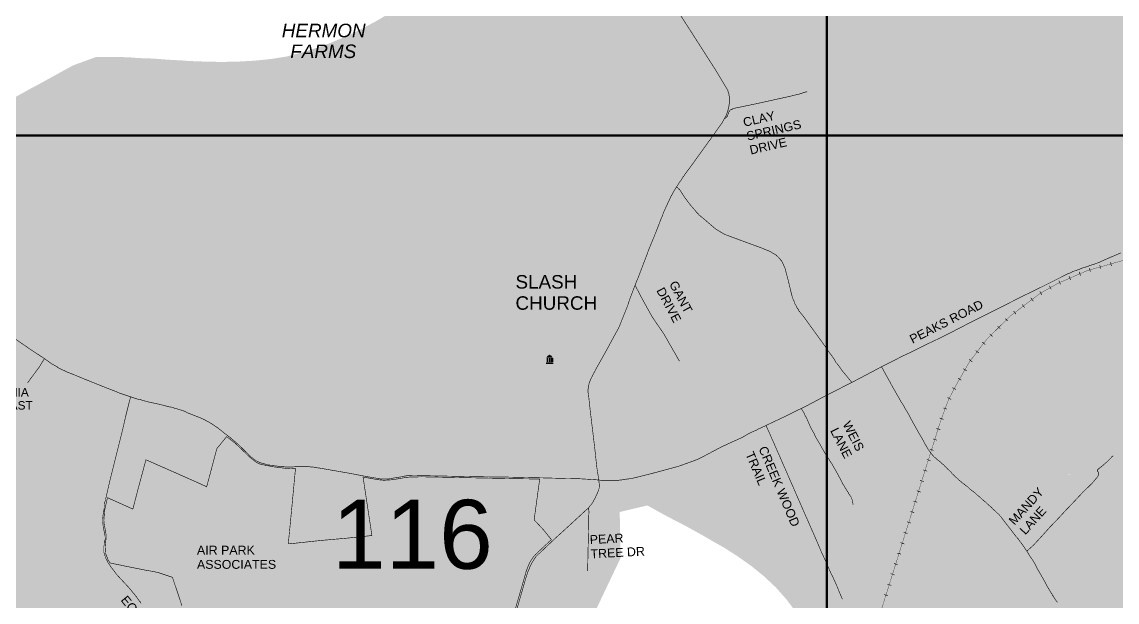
# Model space of a CAD drawing. Header units: millimetres. Extents: x 10 to 1080, y 12 to 847.
# Drawn here: x 577.5 to 861.5, y 533.1 to 683.6 of the extents above; entities that cross this region are included whole.
import ezdxf

# ---------------------------------------------------------------- set-up
doc = ezdxf.new("R2010")
doc.units = ezdxf.units.MM

msp = doc.modelspace()

# ---------------------------------------------------------------- hatches: boundary and pattern name
at = {"layer": 'H', "linetype": 'CONTINUOUS'}
for points in [[(944.704, 570.742), (940.47, 570.9), (936.149, 570.742), (931.827, 570.477), (929.64, 570.318), (927.523, 570.142), (925.318, 570.054), (923.202, 569.895), (920.997, 569.718), (918.88, 569.63), (916.675, 569.63), (912.354, 569.718), (909.814, 569.807), (907.627, 569.895), (905.422, 569.895), (903.129, 569.895), (900.853, 569.895), (898.472, 569.807), (896.108, 569.718), (893.815, 569.56), (891.364, 569.472), (889, 569.295), (886.619, 569.136), (884.167, 568.96), (881.803, 568.713), (879.334, 568.537), (876.882, 568.36), (874.518, 568.113), (872.067, 567.937), (869.597, 567.69), (867.234, 567.514), (864.87, 567.267), (862.401, 567.09), (860.037, 566.932), (857.673, 566.755), (855.292, 566.596), (853.017, 566.42), (850.724, 566.332), (848.607, 566.244), (852.17, 570.142), (834.037, 605.614), (843.703, 613.075), (870.797, 623.394), (903.041, 631.79), (912.777, 635.6), (906.939, 654.985), (902.458, 678.268), (899.231, 711.2), (894.662, 722.806), (891.452, 733.125), (876.635, 727.287), (871.467, 723.388), (859.861, 713.74), (846.243, 705.362), (834.637, 704.674), (819.82, 705.362), (804.333, 708.572), (802.375, 724.076), (797.207, 740.234), (785.618, 751.84), (767.503, 733.725), (751.999, 718.908), (742.35, 719.578), (729.403, 707.302), (723.988, 701.798), (721.448, 703.333), (717.638, 705.362), (713.74, 707.214), (709.842, 708.995), (705.785, 710.53), (701.71, 711.958), (701.622, 712.717), (696.807, 711.958), (694.355, 714.163), (691.974, 716.368), (690.88, 718.485), (686.47, 719.067), (681.567, 721.783), (676.998, 725.082), (672.835, 727.198), (667.932, 730.762), (664.122, 731.344), (664.722, 745.737), (679.962, 741.927), (687.828, 758.525), (694.937, 752.51), (696.207, 754.292), (696.119, 754.803), (696.383, 759.037), (696.965, 763.605), (697.9, 767.68), (699.258, 771.49), (700.952, 775.123), (701.71, 776.482), (701.463, 791.457), (726.528, 815.763), (736.6, 830.157), (738.681, 835.66), (948.849, 835.66), (948.849, 570.318), (944.704, 570.742)], [(802.375, 724.076), (804.333, 708.572), (819.82, 705.362), (834.637, 704.674), (846.243, 705.362), (859.861, 713.74), (871.467, 723.388), (876.635, 727.287), (891.452, 733.125), (894.662, 722.806), (899.231, 711.2), (902.458, 678.268), (906.939, 654.985), (912.777, 635.6), (903.041, 631.79), (870.797, 623.394), (843.703, 613.075), (834.037, 605.614), (852.17, 570.142), (848.607, 566.244), (849.207, 566.244), (834.637, 551.692), (840.475, 538.815), (802.711, 488.438), (802.217, 489.126), (800.435, 493.007), (798.83, 497.082), (795.355, 502.25), (792.215, 505.213), (789.005, 508.088), (786.289, 511.722), (784.437, 515.532), (783.078, 519.677), (782.391, 521.723), (780.874, 525.78), (778.334, 530.348), (775.794, 533.735), (773.007, 536.875), (769.955, 539.75), (766.727, 542.378), (763.27, 544.83), (759.707, 547.123), (755.985, 549.24), (754.115, 550.333), (752.263, 551.356), (750.305, 552.45), (748.365, 553.473), (746.407, 554.478), (744.467, 555.502), (742.615, 556.507), (740.657, 557.618), (739.652, 558.13), (732.525, 556.436), (732.79, 544.583), (726.264, 530.86), (723.142, 524.334), (722.207, 519.765), (722.877, 514.015), (725.593, 511.052), (734.219, 509.182), (736.177, 508.935), (733.302, 494.965), (732.278, 489.126), (728.98, 480.236), (737.605, 465.243), (747.518, 446.193), (733.548, 450.338), (730.409, 438.062), (720.76, 407.158), (717.885, 398.268), (714.745, 388.108), (713.475, 387.174), (712.047, 376.096), (715.945, 344.77), (716.615, 324.026), (716.439, 318.682), (723.388, 318.435), (731.608, 319.705), (737.358, 321.557), (743.373, 323.25), (749.635, 324.273), (754.962, 326.39), (761.488, 331.47), (750.641, 308.786), (742.95, 291.677), (741.257, 289.313), (754.715, 277.195), (760.801, 272.292), (760.73, 272.115), (769.444, 264.583), (777.487, 249.678), (794.597, 237.155), (804.333, 230.293), (811.777, 224.032), (798.054, 219.957), (781.473, 215.988), (770.043, 212.602), (757.502, 208.033), (746.072, 201.172), (734.06, 195.404), (725.082, 194.91), (725.258, 194.134), (725.593, 192.105), (725.752, 188.048), (725.17, 184.062), (724.905, 183.392), (714.587, 181.698), (699.17, 173.743), (696.295, 178.312), (682.078, 173.143), (680.879, 176.53), (652.868, 161.713), (660.647, 138.007), (660.4, 137.83), (656.749, 135.467), (653.203, 133.103), (649.552, 130.722), (645.918, 128.358), (642.285, 125.977), (638.634, 123.702), (635, 121.32), (631.349, 118.957), (627.803, 116.664), (624.152, 114.3), (620.942, 115.394), (619.584, 117.51), (618.402, 119.556), (617.22, 121.744), (616.038, 123.702), (614.68, 125.977), (613.569, 128.27), (612.299, 130.475), (610.958, 132.415), (609.424, 134.197), (608.154, 136.066), (606.795, 138.254), (605.367, 140.035), (603.673, 143.087), (601.892, 144.445), (599.863, 145.715), (598.17, 147.496), (596.724, 149.26), (595.118, 151.042), (593.513, 152.647), (591.22, 153.846), (589.439, 155.187), (587.675, 156.545), (586.052, 158.415), (585.717, 160.778), (585.047, 162.895), (584.112, 165.1), (582.172, 166.194), (580.549, 167.887), (579.543, 169.845), (578.785, 171.962), (577.762, 173.902), (576.668, 175.772), (575.398, 177.553), (573.775, 178.982), (571.659, 182.457), (568.784, 186.778), (566.932, 189.988), (565.82, 194.486), (564.462, 203.87), (563.704, 208.527), (563.88, 211.332), (563.704, 215.477), (563.457, 217.77), (563.28, 220.133), (563.368, 222.426), (563.28, 224.614), (562.857, 227.418), (561.675, 229.694), (560.828, 232.586), (561.428, 234.774), (561.852, 237.825), (561.922, 240.206), (561.587, 242.658), (561.763, 245.286), (562.01, 247.65), (561.852, 250.278), (561.164, 254.423), (561.922, 257.052), (562.522, 259.256), (562.275, 261.532), (561.499, 263.56), (560.405, 265.518), (559.805, 267.882), (559.223, 270.175), (557.953, 273.297), (556.26, 274.92), (554.814, 277.53), (554.39, 280), (553.72, 282.363), (552.962, 284.656), (551.85, 286.508), (550.668, 288.713), (549.222, 291.165), (547.194, 292.947), (545.412, 294.552), (543.56, 296.422), (543.719, 298.697), (542.537, 300.655), (540.42, 302.348), (538.057, 304.976), (535.34, 306.405), (532.553, 307.763), (530.26, 309.545), (528.232, 310.903), (526.874, 312.755), (526.45, 314.872), (524.51, 315.807), (522.305, 316.054), (518.248, 316.565), (515.779, 316.9), (513.592, 317.324), (511.387, 317.923), (508.935, 318.17), (507.153, 316.988), (506.465, 314.96), (505.037, 313.267), (503.255, 311.997), (501.897, 310.303), (500.292, 308.698), (498.422, 307.587), (496.658, 306.07), (495.212, 304.377), (494.453, 302.348), (493.942, 299.896), (493.607, 297.603), (493.942, 295.24), (494.453, 293.123), (495.212, 290.83), (495.723, 288.625), (494.03, 286.508), (493.342, 284.304), (491.649, 281.693), (489.462, 280.846), (485.14, 280.423), (481.577, 280.582), (479.637, 281.852), (478.102, 283.457), (476.673, 285.08), (475.068, 286.773), (472.863, 287.267), (470.658, 286.685), (468.965, 285.238), (467.184, 283.88), (465.067, 282.875), (463.462, 281.34), (464.732, 279.488), (466.602, 278.306), (468.63, 277.372), (469.724, 275.502), (468.877, 273.385), (467.095, 272.027), (463.973, 269.663), (462.104, 268.058), (460.075, 266.876), (457.958, 266.1), (455.665, 265.606), (452.702, 266.277), (450.674, 267.212), (448.469, 267.635), (444.835, 268.482), (442.718, 268.993), (440.514, 268.393), (436.792, 268.217), (434.763, 268.905), (432.805, 269.998), (431.465, 271.78), (432.647, 273.72), (433.405, 275.925), (433.317, 278.218), (432.805, 280.335), (432.894, 282.963), (431.959, 285.327), (428.925, 284.568), (426.72, 283.88), (424.603, 283.457), (421.375, 283.968), (419.188, 284.392), (417.072, 284.903), (415.025, 285.926), (412.838, 286.685), (410.792, 287.62), (409.698, 289.56), (409.875, 291.765), (410.298, 293.97), (410.298, 296.157), (409.61, 298.203), (408.252, 300.143), (406.4, 301.66), (404.53, 303.107), (402.837, 304.712), (400.897, 305.823), (399.715, 307.675), (400.297, 309.792), (399.962, 311.997), (397.845, 313.355), (395.905, 314.537), (394.547, 316.318), (393.1, 318.1), (391.672, 319.793), (390.225, 321.398), (388.108, 322.668), (386.592, 324.185), (385.057, 325.878), (383.452, 327.325), (381.582, 328.595), (379.465, 329.265), (378.125, 331.047), (378.037, 333.252), (377.349, 335.368), (375.92, 336.973), (374.05, 338.332), (372.11, 339.425), (370.152, 340.536), (368.035, 341.383), (365.919, 341.965), (363.555, 341.63), (361.615, 340.607), (359.745, 338.914), (357.875, 337.82), (355.935, 336.797), (353.818, 335.703), (351.878, 334.522), (350.255, 332.652), (348.915, 330.8), (347.98, 328.754), (347.133, 326.637), (345.599, 325.032), (343.323, 324.785), (340.184, 324.785), (337.732, 325.367), (335.615, 324.185), (334.522, 322.333), (334.433, 320.128), (334.098, 317.923), (332.899, 315.807), (331.805, 313.866), (330.958, 311.75), (330.712, 309.545), (330.288, 307.252), (329.935, 304.976), (329.688, 302.683), (329.018, 300.39), (328.083, 298.203), (327.325, 296.157), (327.06, 293.97), (328.665, 292.347), (329.935, 290.583), (328.665, 288.802), (326.39, 287.955), (323.25, 287.778), (321.045, 288.29), (319.864, 290.23), (318.682, 292.276), (316.812, 293.705), (314.025, 294.975), (311.732, 295.487), (309.615, 295.91), (307.763, 297.092), (306.405, 299.05), (305.47, 300.99), (304.712, 303.107), (303.689, 305.135), (301.995, 306.405), (300.302, 307.852), (298.962, 309.545), (297.268, 307.94), (296.422, 305.894), (293.282, 304.2), (291.5, 305.558), (289.648, 306.828), (287.69, 307.852), (287.267, 309.968), (287.69, 312.173), (285.75, 313.09), (283.457, 313.602), (281.34, 314.202), (279.224, 315.295), (278.642, 317.5), (277.954, 319.617), (276.013, 321.222), (274.144, 319.793), (272.874, 317.923), (269.998, 319.193), (268.217, 320.64), (266.435, 321.98), (263.984, 324.45), (262.202, 325.72), (260.862, 327.484), (261.108, 329.688), (261.867, 331.893), (262.714, 334.01), (262.467, 337.644), (261.532, 339.602), (260.597, 341.718), (258.992, 343.323), (255.94, 345.352), (253.065, 346.71), (251.195, 347.892), (249.167, 348.827), (248.92, 351.032), (250.19, 352.884), (251.707, 354.842), (254.088, 354.93), (255.782, 356.358), (257.969, 356.623), (260.174, 357.117), (261.444, 359.234), (261.779, 361.527), (261.62, 363.732), (260.438, 365.584), (258.992, 367.277), (256.117, 367.63), (255.429, 369.746), (254.088, 371.44), (252.307, 372.957), (250.525, 374.227), (248.497, 374.826), (247.138, 376.767), (248.162, 378.707), (247.385, 381), (245.78, 382.517), (245.622, 384.81), (244.687, 386.75), (243.575, 388.796), (242.235, 390.56), (241.035, 392.43), (239.518, 394.212), (239.43, 396.416), (240.453, 398.533), (240.612, 401.144), (240.788, 403.86), (239.43, 405.888), (238.584, 408.005), (236.467, 409.452), (235.038, 411.304), (233.08, 412.838), (233.168, 415.202), (234.103, 417.318), (235.462, 419.276), (236.978, 421.04), (238.072, 422.998), (237.825, 425.274), (237.49, 427.902), (236.22, 429.683), (234.527, 431.377), (232.657, 433.246), (230.628, 434.587), (229.182, 436.28), (227.489, 437.815), (226.219, 439.667), (224.79, 441.537), (223.943, 443.742), (222.92, 445.77), (220.98, 447.216), (218.775, 448.557), (216.57, 449.827), (214.365, 450.25), (212.249, 450.427), (209.797, 450.515), (206.163, 450.427), (203.87, 451.026), (201.595, 450.338), (199.972, 448.31), (201.665, 446.705), (199.549, 444.588), (196.938, 445.347), (194.822, 445.435), (192.105, 444.923), (189.054, 445.012), (187.202, 443.406), (184.908, 442.472), (182.88, 441.113), (181.01, 439.596), (179.317, 438.15), (177.288, 437.056), (175.084, 436.457), (173.055, 435.522), (170.762, 434.675), (168.575, 434.852), (166.793, 436.545), (165.947, 438.82), (165.259, 440.937), (163.142, 442.048), (160.955, 442.56), (158.574, 442.383), (156.369, 441.713), (154.005, 440.778), (151.377, 440.267), (148.59, 440.267), (146.385, 439.843), (145.45, 437.727), (145.115, 435.522), (142.663, 436.122), (142.152, 438.326), (140.458, 439.932), (138.43, 441.113), (136.472, 442.207), (134.285, 442.807), (131.745, 442.048), (128.605, 441.537), (126.153, 441.872), (123.525, 441.784), (121.497, 442.983), (120.05, 444.588), (117.775, 445.012), (116.082, 446.528), (116.152, 448.822), (114.124, 450.938), (112.607, 453.214), (111.425, 454.995), (110.155, 456.777), (108.797, 458.47), (107.527, 460.252), (106.257, 461.945), (104.898, 463.726), (103.54, 465.42), (102.182, 467.113), (100.842, 468.806), (99.572, 470.57), (98.213, 472.264), (95.585, 475.738), (93.133, 479.213), (90.682, 482.776), (88.477, 486.41), (86.448, 490.132), (84.578, 494.03), (83.062, 498.016), (81.527, 502.92), (80.433, 507.065), (79.498, 511.298), (78.74, 515.532), (78.228, 519.853), (77.805, 524.175), (77.558, 528.496), (77.47, 532.8), (77.558, 534.917), (77.558, 537.122), (77.717, 539.238), (77.893, 541.443), (78.052, 543.56), (78.317, 545.765), (78.564, 547.882), (79.252, 552.115), (80.098, 556.348), (81.192, 560.582), (82.374, 564.727), (84.402, 570.054), (86.448, 573.793), (87.63, 575.645), (117.687, 575.645), (138.007, 572.435), (144.445, 544.23), (141.905, 543.225), (154.764, 537.88), (160.443, 536.028), (171.185, 535.693), (189.318, 535.34), (206.834, 533.912), (226.06, 527.897), (227.842, 532.888), (253.912, 548.552), (259.239, 550.333), (265.677, 550.668), (269.575, 552.115), (277.019, 556.772), (283.122, 559.223), (290.989, 559.982), (306.317, 558.553), (306.652, 558.288), (307.005, 558.624), (310.885, 558.888), (317.659, 563.122), (325.543, 568.113), (333.745, 573.528), (338.825, 576.827), (341.365, 576.756), (344.928, 576.068), (348.492, 574.71), (351.949, 572.858), (355.759, 569.718), (358.228, 566.173), (359.234, 564.303), (360.257, 562.363), (362.462, 558.8), (365.425, 555.925), (369.993, 554.32), (376.255, 554.478), (378.46, 554.902), (380.577, 555.325), (382.782, 555.748), (384.898, 556.013), (387.773, 556.436), (392.007, 557.107), (396.064, 558.042), (400.138, 559.135), (404.107, 560.405), (408.005, 561.852), (411.903, 563.457), (415.713, 565.238), (419.435, 567.09), (423.069, 569.048), (424.18, 569.63), (421.128, 576.333), (406.224, 573.952), (411.057, 595.383), (409.452, 607.06), (401.408, 603.85), (401.832, 611.893), (404.618, 612.74), (404.195, 626.022), (394.882, 630.432), (373.539, 618.737), (369.482, 635.67), (377.19, 651.845), (407.405, 673.276), (407.829, 671.23), (482.177, 704.003), (500.715, 623.323), (501.227, 623.57), (505.372, 625.863), (509.182, 627.892), (512.992, 630.008), (516.802, 632.037), (520.612, 634.065), (522.552, 635.088), (524.422, 636.094), (526.362, 637.117), (528.232, 638.14), (530.172, 639.233), (532.042, 640.256), (534.335, 641.438), (544.495, 629.585), (550.422, 631.613), (546.523, 639.568), (541.532, 645.336), (541.602, 645.407), (545.412, 647.453), (549.222, 649.57), (553.032, 651.598), (556.772, 653.627), (560.582, 655.743), (564.392, 657.772), (568.202, 659.888), (572.012, 661.917), (575.733, 664.034), (579.543, 666.15), (583.353, 668.196), (587.163, 670.313), (590.885, 672.342), (596.724, 674.458), (601.133, 674.458), (603.338, 674.458), (605.455, 674.37), (607.642, 674.194), (609.847, 674.123), (611.964, 674.035), (614.168, 673.858), (616.373, 673.7), (618.49, 673.612), (620.695, 673.435), (622.882, 673.347), (624.999, 673.276), (629.32, 673.188), (633.642, 673.276), (637.875, 673.523), (642.108, 673.947), (646.254, 674.617), (650.399, 675.728), (653.627, 676.734), (657.684, 678.18), (661.67, 679.873), (665.568, 681.743), (669.378, 683.772), (673.1, 685.976), (676.734, 688.252), (680.297, 690.704), (683.683, 693.42), (687.07, 696.136), (690.192, 699.1), (693.332, 702.063), (696.207, 705.273), (699.082, 708.572), (701.71, 711.958), (705.785, 710.53), (709.842, 708.995), (713.74, 707.214), (717.638, 705.362), (721.448, 703.333), (723.988, 701.798), (729.403, 707.302), (742.35, 719.578), (751.999, 718.908), (767.503, 733.725), (785.618, 751.84), (797.207, 740.234), (802.375, 724.076), (802.375, 724.076)], [(586.052, 597.147), (584.623, 597.147), (584.2, 598.417), (583.777, 597.147), (582.418, 597.147), (583.512, 596.3), (583.089, 594.96), (584.2, 595.806), (585.382, 594.96), (584.958, 596.3), (586.052, 597.147), (586.052, 597.147)], [(716.28, 596.142), (716.104, 596.812), (715.857, 596.724), (715.945, 596.142), (715.857, 595.542), (715.522, 595.03), (715.01, 594.695), (714.41, 594.607), (713.828, 594.695), (713.317, 595.03), (712.982, 595.542), (712.893, 596.142), (712.982, 596.724), (713.317, 597.235), (713.828, 597.5), (714.41, 597.658), (715.01, 597.5), (715.522, 597.235), (715.857, 596.724), (716.104, 596.812), (715.768, 597.412), (715.169, 597.835), (714.41, 597.994), (713.652, 597.835), (713.052, 597.412), (712.717, 596.812), (712.558, 596.142), (712.717, 595.383), (713.052, 594.783), (713.652, 594.448), (714.075, 594.272), (714.41, 594.272), (714.745, 594.272), (715.169, 594.448), (715.768, 594.783), (716.104, 595.383), (716.28, 596.142), (716.28, 596.142)], [(713.475, 596.477), (715.169, 596.477), (715.169, 596.565), (715.098, 596.565), (714.834, 596.988), (714.41, 597.147), (714.41, 597.235), (714.252, 597.235), (714.252, 597.147), (713.828, 596.988), (713.564, 596.565), (713.475, 596.565), (713.475, 596.477), (713.475, 596.477)], [(713.387, 594.854), (715.345, 594.854), (715.345, 595.207), (713.387, 595.207), (713.387, 594.854)], [(713.475, 594.942), (715.169, 594.942), (715.169, 595.295), (713.475, 595.295), (713.475, 594.942)], [(713.564, 595.383), (713.916, 595.383), (713.916, 596.406), (713.564, 596.406), (713.564, 595.383)], [(714.075, 595.383), (714.428, 595.383), (714.428, 596.406), (714.075, 596.406), (714.075, 595.383)], [(714.498, 595.383), (714.851, 595.383), (714.851, 596.406), (714.498, 596.406), (714.498, 595.383)], [(714.922, 595.383), (715.275, 595.383), (715.275, 596.406), (714.922, 596.406), (714.922, 595.383)], [(599.863, 590.55), (598.417, 590.55), (597.994, 591.82), (597.57, 590.55), (596.212, 590.55), (597.323, 589.703), (596.9, 588.345), (597.994, 589.192), (599.175, 588.345), (598.752, 589.703), (599.863, 590.55), (599.863, 590.55)], [(606.548, 585.646), (605.102, 585.646), (604.679, 586.916), (604.255, 585.646), (602.915, 585.646), (604.008, 584.8), (603.585, 583.442), (604.679, 584.288), (605.878, 583.442), (605.455, 584.8), (606.548, 585.646), (606.548, 585.646)], [(615.015, 585.558), (613.569, 585.558), (613.145, 586.828), (612.722, 585.558), (611.382, 585.558), (612.475, 584.712), (612.052, 583.353), (613.145, 584.2), (614.345, 583.353), (613.922, 584.712), (615.015, 585.558), (615.015, 585.558)], [(634.577, 576.245), (633.13, 576.245), (632.707, 577.515), (632.284, 576.245), (630.925, 576.245), (632.037, 575.398), (631.613, 574.04), (632.707, 574.887), (633.889, 574.04), (633.465, 575.398), (634.577, 576.245), (634.577, 576.245)], [(626.868, 515.373), (625.263, 517.737), (624.928, 518.248), (622.3, 522.146), (620.942, 526.027), (619.16, 531.618), (619.002, 532.13), (618.225, 534.494), (616.532, 539.503), (612.987, 540.685), (612.898, 540.685), (611.875, 540.932), (609.424, 541.355), (604.855, 542.29), (601.133, 543.048), (600.375, 543.225), (599.863, 544.072), (599.175, 545.765), (599.175, 546.012), (599.105, 547.458), (599.352, 549.822), (599.352, 550.422), (598.84, 553.385), (598.752, 554.32), (599.017, 557.018), (599.687, 560.158), (606.302, 557.195), (606.46, 557.865), (607.642, 562.434), (609.688, 569.983), (617.555, 566.508), (620.007, 565.397), (623.482, 563.88), (625.422, 562.945), (628.05, 572.858), (630.59, 575.98), (632.795, 574.287), (636.27, 570.988), (636.605, 570.653), (638.21, 569.383), (638.969, 568.96), (640.327, 568.625), (642.108, 568.29), (642.444, 568.202), (646.518, 567.69), (648.458, 567.778), (647.1, 553.385), (646.589, 548.305), (647.188, 548.217), (655.144, 549.063), (661.917, 549.663), (668.267, 550.333), (665.992, 565.485), (669.872, 564.815), (671.407, 564.638), (672.342, 564.727), (673.682, 564.815), (677.157, 565.397), (678.092, 565.485), (678.692, 565.485), (681.055, 565.573), (705.785, 565.062), (711.782, 564.974), (710.353, 554.39), (712.717, 551.85), (714.834, 549.24), (714.745, 549.152), (714.587, 549.063), (714.41, 548.887), (714.252, 548.728), (714.075, 548.64), (713.987, 548.464), (713.828, 548.305), (713.652, 548.128), (713.475, 548.04), (713.317, 547.882), (713.228, 547.705), (713.052, 547.617), (712.893, 547.458), (712.805, 547.37), (712.629, 547.282), (712.558, 547.123), (712.382, 547.035), (712.294, 546.947), (712.205, 546.77), (712.047, 546.7), (711.958, 546.523), (711.782, 546.435), (711.712, 546.347), (711.535, 546.188), (711.447, 546.1), (711.359, 546.012), (711.288, 545.924), (711.2, 545.853), (711.112, 545.765), (710.935, 545.588), (710.865, 545.5), (710.688, 545.43), (710.6, 545.253), (710.512, 545.165), (710.353, 545.006), (710.265, 544.918), (710.177, 544.742), (710.089, 544.654), (710.018, 544.583), (709.93, 544.495), (709.842, 544.318), (709.754, 544.23), (709.754, 544.16), (709.665, 544.072), (709.595, 543.895), (709.507, 543.807), (709.418, 543.736), (709.33, 543.648), (709.33, 543.472), (709.242, 543.384), (709.172, 543.225), (709.172, 543.137), (709.083, 543.048), (708.995, 542.89), (708.995, 542.802), (708.907, 542.713), (708.907, 542.537), (708.819, 542.466), (708.748, 542.378), (708.748, 542.202), (708.66, 542.114), (708.572, 541.867), (708.572, 541.778), (708.484, 541.69), (708.484, 541.532), (708.395, 541.443), (708.395, 541.267), (708.325, 541.196), (708.325, 541.108), (708.237, 540.932), (708.237, 540.844), (707.813, 539.327), (703.668, 525.022), (703.668, 524.845), (703.58, 524.686), (703.492, 524.51), (703.404, 524.422), (703.315, 524.263), (703.245, 524.087), (703.157, 523.998), (703.068, 523.84), (702.98, 523.752), (702.822, 523.663), (702.733, 523.487), (702.557, 523.416), (702.469, 523.328), (702.31, 523.24), (702.222, 523.152), (702.045, 523.064), (701.887, 522.993), (701.798, 522.993), (701.622, 522.905), (701.463, 522.817), (700.952, 522.728), (700.44, 522.64), (699.929, 522.482), (699.435, 522.393), (698.923, 522.305), (698.5, 522.146), (697.988, 522.058), (697.477, 521.882), (696.965, 521.794), (696.472, 521.635), (695.448, 521.37), (695.025, 521.212), (694.514, 521.123), (694.002, 520.947), (693.508, 520.876), (692.997, 520.7), (692.573, 520.524), (692.062, 520.453), (691.55, 520.277), (691.392, 520.188), (691.215, 520.188), (691.127, 520.1), (690.968, 520.03), (690.792, 520.03), (690.615, 519.942), (690.545, 519.853), (690.368, 519.853), (690.28, 519.765), (690.033, 519.677), (689.857, 519.518), (689.698, 519.342), (689.434, 519.254), (689.275, 519.183), (689.01, 519.007), (688.852, 518.83), (688.675, 518.76), (688.428, 518.583), (688.252, 518.495), (688.075, 518.336), (687.828, 518.16), (687.652, 518.072), (687.493, 517.913), (687.317, 517.737), (687.07, 517.648), (686.894, 517.49), (686.735, 517.313), (686.558, 517.225), (686.312, 517.066), (685.712, 516.555), (685.624, 516.555), (685.535, 516.467), (685.465, 516.378), (685.377, 516.29), (685.288, 516.22), (685.2, 516.132), (685.042, 516.043), (684.953, 515.955), (684.865, 515.867), (684.777, 515.796), (684.689, 515.708), (684.618, 515.708), (684.53, 515.62), (684.442, 515.532), (684.354, 515.444), (684.195, 515.285), (684.107, 515.197), (683.93, 515.02), (680.032, 511.14), (678.092, 509.182), (676.645, 507.753), (676.063, 507.153), (675.552, 506.483), (675.04, 505.883), (674.705, 505.46), (664.633, 506.483), (664.122, 505.972), (651.757, 506.977), (646.165, 516.467), (630.767, 509.693), (628.315, 513.256), (626.868, 515.373), (626.868, 515.373)], [(666.662, 31.15), (665.903, 33.443), (664.88, 36.318), (663.875, 38.77), (662.093, 40.217), (659.289, 41.91), (657.772, 43.938), (656.255, 45.896), (654.05, 46.655), (651.757, 46.99), (650.064, 48.772), (648.458, 50.624), (646.254, 51.223), (643.89, 52.158), (641.932, 53.94), (639.815, 54.857), (635.582, 54.698), (633.642, 56.056), (631.613, 57.062), (628.562, 57.997), (626.533, 59.514), (625.598, 62.054), (625.934, 65.105), (625.422, 67.557), (625.087, 71.12), (640.168, 68.492), (651.757, 71.455), (733.637, 96.855), (744.802, 101.688), (768.932, 110.825), (770.537, 108.038), (779.851, 91.687), (789.852, 98.884), (786.624, 110.067), (785.019, 114.97), (789.428, 121.25), (795.69, 119.133), (800.594, 116.84), (805.427, 115.235), (810.595, 111.672), (813.135, 110.578), (815.411, 111.936), (817.28, 112.607), (821.761, 111.936), (824.988, 112.43), (814.74, 133.773), (848.695, 119.133), (853.087, 141.058), (857.585, 164.765), (846.825, 166.793), (848.695, 169.845), (849.877, 172.632), (851.994, 173.99), (855.715, 177.288), (861.483, 181.434), (868.504, 208.703), (871.978, 208.703), (876.635, 209.127), (884.079, 210.308), (890.094, 210.573), (894.08, 210.573), (899.16, 209.127), (904.064, 207.01), (909.391, 205.405), (924.295, 202.442), (925.23, 204.717), (932.427, 239.095), (932.18, 250.79), (932.85, 263.56), (919.392, 263.56), (919.639, 266.524), (921.755, 295.663), (933.362, 292.858), (933.785, 301.925), (932.18, 309.122), (930.822, 316.988), (929.128, 324.944), (928.441, 325.208), (880.78, 334.01), (892.387, 394.458), (910.59, 400.72), (912.865, 405.13), (894.997, 430.953), (887.307, 452.12), (877.058, 452.79), (872.913, 457.2), (866.634, 465.42), (857.074, 472.775), (845.22, 475.58), (837.512, 475.58), (826.17, 473.534), (817.28, 476.762), (811.018, 480.995), (806.362, 486.322), (803.222, 489.197), (840.475, 538.815), (834.637, 551.692), (849.207, 566.244), (850.724, 566.332), (853.017, 566.42), (855.292, 566.596), (857.673, 566.755), (860.037, 566.932), (862.401, 567.09), (864.87, 567.267), (867.234, 567.514), (869.597, 567.69), (872.067, 567.937), (874.518, 568.113), (876.882, 568.36), (879.334, 568.537), (881.803, 568.713), (884.167, 568.96), (886.619, 569.136), (889, 569.295), (891.364, 569.472), (893.815, 569.56), (896.108, 569.718), (898.472, 569.807), (900.853, 569.895), (903.129, 569.895), (905.422, 569.895), (907.627, 569.895), (909.814, 569.807), (912.354, 569.718), (916.675, 569.63), (918.88, 569.63), (920.997, 569.718), (923.202, 569.895), (925.318, 570.054), (927.523, 570.142), (929.64, 570.318), (931.827, 570.477), (936.149, 570.742), (940.47, 570.9), (944.704, 570.742), (948.849, 570.318), (948.849, 28.751), (667.297, 28.751), (666.662, 31.15)], [(651.51, 569.207), (650.064, 569.207), (649.64, 570.477), (649.217, 569.207), (647.859, 569.207), (648.97, 568.36), (648.547, 567.02), (649.64, 567.866), (650.822, 567.02), (650.399, 568.36), (651.51, 569.207), (651.51, 569.207)], [(601.645, 565.485), (600.198, 565.485), (599.775, 566.755), (599.352, 565.485), (597.994, 565.485), (599.105, 564.638), (598.682, 563.28), (599.775, 564.127), (600.957, 563.28), (600.534, 564.638), (601.645, 565.485), (601.645, 565.485)], [(601.045, 543.807), (599.599, 543.807), (599.175, 545.077), (598.752, 543.807), (597.412, 543.807), (598.505, 542.96), (598.082, 541.62), (599.175, 542.466), (600.375, 541.62), (599.952, 542.96), (601.045, 543.807), (601.045, 543.807)]]:
    msp.add_hatch(color=256, dxfattribs=at).paths.add_polyline_path(points)

# ---------------------------------------------------------------- linework, layer by layer
at = {"layer": 'P'}
for points, const_width in [([(786.201, 835.66), (786.201, 654.138), (678.092, 654.138), (569.965, 654.138), (569.965, 762.265), (569.965, 835.66)], 0.602), ([(948.831, 654.138), (894.327, 654.138), (786.201, 654.138), (786.201, 835.66)], 0.602), ([(748.348, 685.218), (751.24, 680.72), (757.238, 671.336), (760.201, 666.415), (760.289, 666.256), (760.377, 666.08), (760.465, 665.992), (760.554, 665.833), (760.624, 665.656), (760.624, 665.48), (760.712, 665.321), (760.801, 665.145), (760.801, 664.986), (760.889, 664.81), (760.889, 664.563), (760.889, 664.386), (760.977, 664.21), (760.977, 664.051), (760.977, 663.875), (760.977, 663.716), (760.977, 663.54), (761.048, 663.363), (761.048, 663.205), (760.977, 663.028), (760.977, 662.869), (760.977, 662.605), (760.977, 662.446), (760.889, 662.093), (760.889, 661.758), (760.801, 661.511), (760.801, 661.247), (760.712, 661.088), (760.624, 660.823), (760.624, 660.576), (760.554, 660.488), (760.554, 660.4), (760.465, 660.153), (760.377, 659.977), (760.289, 659.73), (760.201, 659.553), (760.13, 659.306), (760.042, 659.13), (759.954, 658.883), (759.778, 658.707), (759.707, 658.548)], 0.151), ([(759.707, 658.548), (759.778, 658.548), (759.866, 658.548), (759.954, 658.636), (760.042, 658.636), (760.13, 658.707), (760.201, 658.795), (760.289, 658.883), (760.289, 658.971), (760.377, 658.971), (760.889, 660.329), (760.977, 660.4), (761.048, 660.488), (761.136, 660.576), (761.136, 660.665), (761.224, 660.753), (761.312, 660.753), (761.4, 660.823), (761.471, 660.823), (761.559, 660.912), (761.647, 660.912), (761.735, 661), (761.824, 661), (761.894, 661.088), (768.421, 662.446), (776.376, 664.21), (779.251, 664.898), (780.785, 665.409), (780.944, 665.409), (781.121, 665.48)], 0.151), ([(759.707, 658.548), (759.107, 657.437), (758.084, 656.008), (757.59, 655.32), (757.079, 654.562), (756.567, 653.891), (756.232, 653.38), (755.544, 652.445), (750.729, 645.76), (749.459, 644.066), (749.212, 643.643), (748.859, 643.22), (748.612, 642.796), (748.348, 642.373), (748.012, 641.95), (747.765, 641.526), (747.254, 640.768)], 0.151), ([(948.831, 656.96), (913.536, 637.046), (904.91, 633.483), (886.019, 628.156), (853.846, 619.09), (846.226, 615.791), (841.569, 613.163), (833.861, 607.325), (827.687, 601.222), (823.278, 595.471), (819.82, 589.456), (817.774, 585.558), (815.658, 579.808), (787.471, 489.885)], 0.075), ([(786.201, 654.138), (786.201, 546.029), (786.201, 437.903), (678.092, 437.903), (569.965, 437.903), (569.965, 546.029), (569.965, 654.138), (678.092, 654.138), (786.201, 654.138)], 0.602), ([(948.831, 437.903), (894.327, 437.903), (786.201, 437.903), (786.201, 546.029), (786.201, 654.138), (894.327, 654.138), (948.831, 654.138)], 0.602), ([(747.254, 640.768), (746.919, 640.256), (746.672, 639.833), (746.407, 639.41), (746.16, 638.898), (745.984, 638.563), (745.896, 638.475), (745.314, 637.205), (745.049, 636.693), (744.802, 636.111), (744.555, 635.6), (744.291, 635), (743.867, 634.083), (743.62, 633.307), (743.356, 632.725), (743.109, 632.213), (742.932, 631.613), (741.327, 627.556), (740.057, 624.505), (739.634, 623.323), (737.182, 616.885), (736.918, 616.303), (736.512, 615.28)], 0.151), ([(747.254, 640.768), (747.854, 640.256), (747.924, 640.256), (747.924, 640.168), (748.012, 640.168), (749.371, 638.052), (750.976, 635.935), (752.087, 634.665), (752.334, 634.33), (752.51, 634.153), (752.757, 633.906), (752.934, 633.73), (753.092, 633.483), (753.357, 633.307), (753.516, 633.148), (753.78, 632.972), (755.632, 631.366), (756.232, 630.855), (757.326, 629.92), (757.59, 629.761), (757.837, 629.585), (758.014, 629.497), (758.261, 629.338), (758.508, 629.162), (758.684, 629.073), (758.931, 628.915), (759.107, 628.826), (759.531, 628.579), (759.866, 628.403), (760.13, 628.315), (760.377, 628.227), (760.624, 628.156), (760.801, 628.068), (765.369, 626.375), (769.091, 625.016), (769.514, 624.84), (769.938, 624.681), (770.29, 624.505), (770.714, 624.346), (771.208, 624.17), (771.984, 623.746), (772.231, 623.57), (772.566, 623.411), (772.83, 623.235), (773.077, 623.076), (773.254, 622.9), (773.412, 622.812), (773.501, 622.723), (773.748, 622.476), (773.836, 622.3), (774.012, 622.229), (774.171, 621.877), (774.259, 621.806), (774.524, 621.542), (774.594, 621.383), (774.771, 621.03), (774.859, 620.871), (774.947, 620.695), (775.018, 620.536), (775.106, 620.272), (775.194, 620.113), (775.282, 619.936), (775.37, 619.76), (776.217, 616.55), (776.799, 614.098), (777.222, 612.405), (777.311, 612.14), (777.399, 611.893), (777.487, 611.646), (777.558, 611.382), (777.734, 611.135), (777.822, 610.87), (777.91, 610.623), (777.981, 610.376), (778.157, 610.2), (778.245, 609.953), (778.404, 609.688), (778.492, 609.441), (778.669, 609.177), (778.828, 609.018), (778.916, 608.753), (779.092, 608.506), (779.251, 608.33), (780.45, 606.813), (781.791, 604.943), (786.201, 598.858), (786.624, 598.17), (787.382, 597.165), (787.806, 596.565), (788.229, 595.983), (788.564, 595.295), (789.076, 594.713), (789.922, 593.513), (790.346, 592.931), (790.857, 592.332), (792.727, 590.056)], 0.151), ([(800.418, 594.113), (801.264, 594.536), (803.469, 595.63), (805.074, 596.477), (806.097, 596.988), (808.637, 598.17), (812.2, 599.952), (812.871, 600.287), (815.922, 601.733), (818.621, 603.091), (819.891, 603.762), (822.36, 605.032), (827.44, 607.572), (829.628, 608.683), (836.154, 611.981), (838.182, 612.987), (839.629, 613.675), (842.504, 615.103), (845.891, 616.797), (848.942, 618.331), (849.277, 618.419), (849.612, 618.578), (849.877, 618.755), (850.212, 618.843), (850.547, 619.002), (850.794, 619.09), (851.147, 619.178), (851.482, 619.337), (851.817, 619.425), (852.152, 619.601), (852.911, 619.848), (853.264, 619.936), (853.687, 620.113), (854.022, 620.183), (854.357, 620.36), (854.604, 620.448), (855.292, 620.607), (855.715, 620.783), (856.139, 620.959), (856.65, 621.118), (857.074, 621.295), (857.991, 621.718), (858.926, 622.141), (862.489, 623.658)], 0.151), ([(854.604, 618.755), (854.269, 619.76)], 0.151), ([(857.321, 619.513), (856.985, 620.536)], 0.151), ([(860.037, 620.272), (859.772, 621.295)], 0.151), ([(846.825, 615.527), (846.402, 616.462)], 0.151), ([(849.454, 616.638), (849.03, 617.643)], 0.151), ([(852.064, 617.732), (851.641, 618.755)], 0.151), ([(736.512, 615.28), (735.065, 611.47), (734.642, 610.112), (732.614, 605.032), (732.525, 604.785), (732.437, 604.52), (732.278, 604.273), (732.19, 604.026), (732.014, 603.762), (728.892, 598.011), (726.175, 593.178), (726.087, 592.931), (725.928, 592.667), (725.752, 592.42), (725.664, 592.173), (725.505, 591.908), (725.417, 591.661), (725.241, 591.397), (725.152, 591.15), (724.994, 590.903), (724.905, 590.638), (724.817, 590.391), (724.658, 590.056), (724.57, 589.703), (724.57, 589.633), (724.482, 589.28), (724.394, 589.121), (724.394, 588.945), (724.394, 588.61), (724.306, 588.275), (724.306, 587.939), (724.306, 587.763), (724.306, 587.587), (724.306, 587.428), (724.394, 587.252), (724.905, 582.507), (725.505, 577.603), (726.087, 572.699), (726.599, 567.955), (727.11, 564.727)], 0.151), ([(736.512, 615.28), (738.54, 611.382), (740.992, 606.989), (743.955, 602.668), (748.012, 595.559)], 0.151), ([(841.992, 612.74), (841.481, 613.675)], 0.151), ([(844.444, 614.186), (843.95, 615.103)], 0.151), ([(839.788, 611.135), (839.117, 611.981)], 0.151), ([(835.307, 607.748), (834.637, 608.595)], 0.151), ([(837.512, 609.441), (836.912, 610.288)], 0.151), ([(833.191, 605.966), (832.432, 606.637)], 0.151), ([(571.994, 604.361), (572.505, 603.938), (573.017, 603.426), (573.599, 603.003), (574.199, 602.58), (574.798, 602.068), (575.381, 601.645), (575.98, 601.222), (576.562, 600.798), (577.162, 600.375), (579.614, 598.682), (583.336, 596.23)], 0.151), ([(829.204, 601.98), (828.446, 602.668)], 0.151), ([(831.25, 603.938), (830.474, 604.696)], 0.151), ([(827.352, 599.863), (826.505, 600.551)], 0.151), ([(825.659, 597.676), (824.812, 598.346)], 0.151), ([(583.336, 596.23), (581.995, 594.025), (579.79, 591.062), (578.944, 589.88)], 0.151), ([(583.336, 596.23), (585.382, 594.783), (585.717, 594.625), (585.964, 594.448), (586.299, 594.289), (586.652, 594.113), (586.899, 593.866), (587.234, 593.69), (587.569, 593.513), (587.922, 593.355), (588.257, 593.178), (588.592, 593.09), (588.839, 592.931), (589.192, 592.755), (589.527, 592.596), (589.862, 592.508), (591.132, 591.996), (594.007, 590.815), (598.417, 589.033), (602.139, 587.587), (602.897, 587.252), (603.656, 587.005), (604.432, 586.74), (605.19, 586.493), (605.702, 586.317)], 0.151), ([(792.727, 590.056), (794.667, 591.062), (800.418, 594.113)], 0.151), ([(800.418, 594.113), (801.688, 591.82), (802.622, 590.127), (803.557, 588.433), (805.586, 584.888), (806.097, 584.129), (806.521, 583.283), (807.032, 582.507), (807.455, 581.748), (807.879, 580.902), (808.302, 580.143), (809.061, 578.785), (809.819, 577.427), (811.424, 574.64), (811.512, 574.393), (811.689, 574.128), (811.777, 573.881), (812.112, 573.458), (812.2, 573.193), (812.359, 573.035), (812.624, 572.523), (812.782, 572.347), (812.959, 572.1), (813.118, 571.923), (813.206, 571.765), (813.382, 571.588), (813.47, 571.429), (813.629, 571.253), (813.717, 571.077), (813.894, 571.006), (813.964, 570.83), (814.141, 570.653), (814.317, 570.583), (814.476, 570.406), (814.74, 570.159), (814.899, 569.983), (815.075, 569.895), (815.411, 569.648), (815.746, 569.383), (816.01, 569.048), (816.345, 568.801), (816.681, 568.537), (816.928, 568.202), (817.28, 567.955), (817.527, 567.619), (817.862, 567.355), (818.462, 566.773), (818.709, 566.42), (818.974, 566.173), (819.309, 565.838), (819.556, 565.573), (819.891, 565.326), (820.244, 564.991), (820.491, 564.727), (820.826, 564.48), (821.09, 564.233), (821.425, 563.968), (821.761, 563.721), (822.096, 563.457), (822.431, 563.21), (822.784, 562.963), (823.366, 562.363), (824.054, 561.852), (824.724, 561.34), (825.324, 560.758), (825.994, 560.246), (826.594, 559.647), (827.44, 558.976), (827.864, 558.553), (828.446, 558.042), (828.957, 557.618), (829.134, 557.371), (829.804, 556.772), (830.474, 556.101), (830.739, 555.925), (830.986, 555.678), (831.162, 555.413), (831.409, 555.166), (832.344, 553.896), (832.679, 553.473), (833.102, 552.962), (833.526, 552.379), (834.214, 551.533), (834.372, 551.268), (834.637, 550.933), (834.972, 550.51), (835.219, 550.175), (835.907, 549.416), (836.154, 548.993), (836.489, 548.64), (836.754, 548.217), (837.336, 547.458), (837.847, 546.612), (838.094, 546.276)], 0.151), ([(822.519, 593.09), (821.584, 593.602)], 0.151), ([(823.965, 595.383), (823.119, 596.053)], 0.151), ([(821.09, 590.638), (820.244, 591.15)], 0.151), ([(779.604, 583.283), (781.121, 584.041), (786.201, 586.74), (788.405, 587.851), (791.704, 589.545), (792.727, 590.056)], 0.151), ([(819.732, 588.186), (818.797, 588.698)], 0.151), ([(605.702, 586.317), (605.278, 584.712), (604.432, 581.325), (603.656, 577.938), (602.227, 572.188), (600.198, 564.056), (599.264, 559.999), (599.175, 559.735), (599.175, 559.488), (599.087, 559.223), (598.999, 558.976), (598.999, 558.729), (598.928, 558.465), (598.928, 558.13), (598.84, 557.883), (598.84, 557.618), (598.84, 557.371), (598.505, 555.343), (598.505, 555.166), (598.505, 554.99), (598.417, 554.743), (598.417, 554.567), (598.417, 554.32), (598.417, 554.143), (598.417, 553.985), (598.417, 553.72), (598.505, 553.561), (598.505, 553.297), (598.505, 553.138), (598.576, 552.873), (598.576, 552.715), (599.087, 550.175), (599.087, 549.998), (599.087, 549.91), (599.087, 549.839), (599.087, 549.663), (599.087, 549.575), (599.087, 549.416), (599.087, 549.328), (599.087, 549.24), (598.999, 549.063), (598.999, 548.993), (598.999, 548.816), (598.928, 548.393), (598.928, 548.217), (598.84, 548.058), (598.84, 547.793), (598.752, 547.458), (598.752, 547.211), (598.752, 547.035), (598.752, 546.876), (598.752, 546.612), (598.752, 546.188), (598.752, 546.029), (598.928, 545.606), (598.928, 545.43), (598.999, 545.183), (599.087, 545.006), (599.175, 544.83), (599.264, 544.583), (599.264, 544.407), (599.352, 544.248), (599.599, 543.825), (599.687, 543.648), (599.775, 543.489), (599.846, 543.225), (600.022, 543.066), (600.11, 542.89), (600.198, 542.713), (600.357, 542.555), (600.445, 542.378), (601.627, 540.861), (601.962, 540.35), (605.19, 536.875), (606.037, 535.869), (606.284, 535.517), (606.548, 535.27), (606.795, 534.935), (607.042, 534.599), (607.307, 534.335), (607.466, 534), (607.73, 533.665), (607.977, 533.329), (608.242, 533.065), (608.401, 532.73)], 0.151), ([(605.702, 586.317), (606.707, 585.982), (607.466, 585.735), (608.312, 585.558), (610.006, 585.047), (613.145, 584.376), (615.774, 583.706), (616.021, 583.706), (616.708, 583.53), (617.044, 583.353), (617.379, 583.283), (617.714, 583.195), (618.049, 583.106), (618.825, 582.859), (619.16, 582.771), (619.831, 582.507), (620.43, 582.172), (623.905, 580.813), (624.152, 580.655), (624.487, 580.566), (624.752, 580.39), (624.999, 580.319), (625.246, 580.143), (625.598, 579.967), (625.845, 579.808), (626.092, 579.72), (626.357, 579.543), (626.604, 579.385), (626.868, 579.208), (627.115, 579.049), (627.362, 578.873), (627.627, 578.697), (627.874, 578.538), (628.138, 578.362), (628.385, 578.203), (630.414, 576.58), (630.749, 576.333), (631.437, 575.822), (631.684, 575.575), (632.019, 575.31), (632.619, 574.816), (633.218, 574.305), (633.554, 574.04), (634.136, 573.458), (636.94, 570.742), (637.099, 570.583), (637.275, 570.495), (637.452, 570.318), (637.522, 570.23), (637.699, 570.159), (637.875, 569.983), (638.034, 569.895), (638.21, 569.807), (638.369, 569.648), (638.634, 569.56), (638.792, 569.472), (638.969, 569.383), (639.145, 569.313), (639.392, 569.225), (639.815, 569.048), (640.327, 568.96), (640.486, 568.889), (640.997, 568.713), (641.509, 568.625), (641.685, 568.625), (642.179, 568.537), (642.444, 568.466), (643.537, 568.378), (643.961, 568.29), (644.296, 568.29), (644.648, 568.202), (644.984, 568.202), (645.407, 568.202), (645.742, 568.113), (646.077, 568.113), (646.412, 568.113), (646.765, 568.113), (647.188, 568.113), (647.524, 568.113), (648.617, 568.202), (649.728, 568.202), (650.064, 568.202), (650.399, 568.202), (650.646, 568.202), (650.998, 568.202), (651.334, 568.202), (651.669, 568.202), (652.004, 568.202), (652.339, 568.113), (652.692, 568.113), (652.939, 568.113), (653.362, 568.043), (653.609, 568.043), (653.962, 567.955), (654.297, 567.866), (654.632, 567.866), (654.879, 567.778), (655.902, 567.619), (661.829, 566.596), (667.244, 565.573), (669.272, 565.238), (669.449, 565.15), (669.872, 565.079), (670.119, 565.079), (670.542, 564.991), (670.966, 564.991), (671.389, 564.991), (671.565, 564.991), (671.989, 564.991), (672.236, 564.991), (672.659, 564.991), (672.835, 565.079), (676.557, 565.662), (676.734, 565.75), (676.981, 565.75), (677.245, 565.838), (677.404, 565.838), (677.668, 565.838), (677.827, 565.926), (678.092, 565.926), (678.339, 565.926), (683.084, 565.838), (692.062, 565.662), (697.142, 565.573), (701.534, 565.503), (702.892, 565.503), (711.271, 565.326), (717.885, 565.15), (721.854, 565.079), (726.264, 564.815), (727.11, 564.727)], 0.151), ([(818.462, 585.646), (817.527, 586.158)], 0.151), ([(770.449, 578.873), (774.524, 580.813), (774.947, 580.99), (778.157, 582.595), (779.604, 583.283)], 0.151), ([(779.604, 583.283), (780.186, 582.348), (780.274, 582.172), (780.362, 582.013), (780.45, 581.836), (780.521, 581.589), (780.609, 581.413), (780.785, 581.237), (782.055, 578.362), (782.479, 577.603), (782.902, 576.845), (783.237, 576.086), (783.661, 575.31), (784.084, 574.64), (786.201, 570.918), (786.712, 570.23), (787.047, 569.648), (787.471, 569.048), (787.806, 568.466), (788.141, 567.866), (788.494, 567.267), (788.829, 566.685), (789.164, 566.085), (789.499, 565.415), (789.834, 564.815), (790.099, 564.233), (790.434, 563.633), (790.681, 563.298), (790.857, 562.963), (791.104, 562.539), (791.281, 562.275), (791.528, 561.852), (791.792, 561.516), (791.951, 561.093), (792.374, 560.582), (792.462, 560.423), (792.551, 560.335), (792.551, 560.158), (792.639, 560.07), (792.727, 559.911), (792.727, 559.823), (792.798, 559.647), (792.798, 559.576), (792.886, 559.153), (792.974, 558.729), (793.062, 558.306)], 0.151), ([(817.439, 583.106), (816.504, 583.442)], 0.151), ([(816.504, 580.478), (815.499, 580.813)], 0.151), ([(727.11, 564.727), (727.781, 564.656), (728.38, 564.656), (728.892, 564.656), (729.386, 564.656), (729.897, 564.656), (730.409, 564.656), (731.432, 564.656), (731.767, 564.656), (732.19, 564.656), (732.525, 564.727), (732.949, 564.727), (733.284, 564.815), (733.707, 564.815), (734.042, 564.903), (734.395, 564.991), (734.818, 564.991), (735.154, 565.079), (735.577, 565.15), (736.512, 565.326), (741.839, 566.685), (747.765, 568.29), (751.064, 569.472), (751.399, 569.56), (751.734, 569.736), (752.158, 569.895), (752.51, 569.983), (752.845, 570.159), (753.181, 570.318), (753.516, 570.495), (753.851, 570.653), (754.204, 570.83), (758.172, 572.946), (758.596, 573.123), (759.354, 573.546), (759.778, 573.705), (760.624, 574.128), (764.187, 575.733), (765.969, 576.756), (766.304, 576.933), (767.239, 577.356), (767.821, 577.603), (768.421, 577.938), (769.02, 578.203), (770.449, 578.873)], 0.151), ([(770.449, 578.873), (771.137, 577.427), (775.37, 567.778), (780.027, 557.107), (780.362, 556.348), (783.749, 548.64), (784.842, 546.029), (784.931, 545.853), (786.201, 543.137), (786.448, 542.466), (786.712, 541.955), (786.871, 541.443), (787.135, 540.949), (787.382, 540.35), (787.894, 539.415), (788.07, 538.903), (788.317, 538.48), (790.258, 533.823)], 0.151), ([(815.658, 577.779), (814.652, 578.115)], 0.151), ([(618.984, 532.13), (618.225, 534.511), (616.532, 539.503), (612.969, 540.685), (612.898, 540.685), (611.875, 540.949), (609.424, 541.373), (604.855, 542.29), (601.116, 543.066), (600.357, 543.225), (599.846, 544.072), (599.175, 545.765), (599.175, 546.029), (599.087, 547.458), (599.352, 549.839), (599.352, 550.422), (598.84, 553.385), (598.752, 554.32), (598.999, 557.036), (599.687, 560.158), (606.284, 557.195), (606.46, 557.883), (607.642, 562.451), (609.671, 569.983), (617.555, 566.508), (620.007, 565.415), (623.482, 563.88), (625.422, 562.963), (628.05, 572.858), (630.59, 575.998), (632.795, 574.305), (636.252, 571.006), (636.605, 570.653), (638.21, 569.383), (638.969, 568.96), (640.327, 568.625), (642.108, 568.29), (642.444, 568.202), (646.501, 567.69), (648.458, 567.778), (647.1, 553.385), (646.589, 548.305), (647.188, 548.217), (655.144, 549.063), (661.917, 549.663), (668.267, 550.333), (665.974, 565.503), (669.872, 564.815), (671.389, 564.656), (672.324, 564.727), (673.682, 564.815), (677.157, 565.415), (678.092, 565.503), (678.674, 565.503), (681.055, 565.573), (705.767, 565.079), (711.782, 564.991), (710.336, 554.408), (712.717, 551.868), (714.834, 549.24), (714.745, 549.152), (714.569, 549.063), (714.41, 548.905), (714.234, 548.728), (714.075, 548.64), (713.987, 548.481), (713.811, 548.305), (713.652, 548.146), (713.475, 548.058), (713.299, 547.882), (713.228, 547.723), (713.052, 547.635), (712.876, 547.458), (712.805, 547.37), (712.629, 547.299), (712.541, 547.123), (712.382, 547.035), (712.294, 546.947), (712.205, 546.788), (712.029, 546.7), (711.958, 546.523), (711.782, 546.453), (711.694, 546.365), (711.535, 546.188), (711.447, 546.1), (711.359, 546.029), (711.271, 545.941), (711.182, 545.853), (711.112, 545.765), (710.935, 545.606), (710.847, 545.518), (710.688, 545.43), (710.6, 545.253), (710.512, 545.183), (710.336, 545.006), (710.265, 544.918), (710.177, 544.759), (710.089, 544.671), (710.001, 544.583), (709.912, 544.495), (709.842, 544.336), (709.754, 544.248), (709.754, 544.16), (709.665, 544.072), (709.577, 543.913), (709.489, 543.825), (709.418, 543.736), (709.33, 543.648), (709.33, 543.489), (709.242, 543.401), (709.154, 543.225), (709.154, 543.137), (709.066, 543.066), (708.995, 542.89), (708.995, 542.802), (708.907, 542.713), (708.907, 542.555), (708.819, 542.466), (708.731, 542.378), (708.731, 542.219), (708.642, 542.131), (708.572, 541.867), (708.572, 541.796), (708.484, 541.708), (708.484, 541.532), (708.395, 541.443), (708.395, 541.285), (708.307, 541.196), (708.307, 541.108), (708.219, 540.949), (708.219, 540.861), (707.796, 539.327), (703.651, 525.022)], 0.151), ([(814.811, 575.063), (813.805, 575.398)], 0.151), ([(813.964, 572.435), (812.959, 572.699)], 0.151), ([(838.094, 546.276), (839.876, 547.882), (841.992, 550.175), (844.109, 552.538), (846.314, 554.831), (848.184, 556.86), (850.212, 558.976), (852.664, 561.605), (854.869, 563.721), (855.028, 563.88), (855.204, 564.145), (855.38, 564.303), (855.539, 564.48), (855.715, 564.727), (855.874, 564.903), (856.051, 565.079), (856.227, 565.326), (856.386, 565.503), (856.65, 565.926), (856.721, 565.997), (856.721, 566.085), (856.721, 566.173), (856.721, 566.261), (856.721, 566.42), (856.721, 566.508), (856.721, 566.596), (856.65, 566.685), (856.65, 566.773), (856.562, 566.843), (856.562, 566.932), (856.474, 566.932), (856.474, 567.02), (856.474, 567.108), (856.474, 567.196), (856.386, 567.196), (856.474, 567.267), (856.474, 567.355), (856.474, 567.443), (856.562, 567.531), (856.65, 567.531), (856.65, 567.619), (856.897, 567.778), (857.321, 568.113), (857.832, 568.537), (858.255, 568.889), (858.502, 569.136), (858.767, 569.313), (859.014, 569.56), (859.261, 569.807), (859.525, 570.071), (859.772, 570.318), (859.861, 570.406), (859.949, 570.495), (860.037, 570.653), (860.108, 570.742), (860.284, 570.83), (860.531, 571.006)], 0.151), ([(813.118, 569.736), (812.112, 570.071)], 0.151), ([(812.271, 567.02), (811.265, 567.355)], 0.151), ([(724.482, 557.53), (724.658, 557.795), (724.817, 558.042), (724.994, 558.218), (725.152, 558.377), (725.241, 558.553), (725.417, 558.729), (725.505, 558.888), (725.752, 559.312), (725.84, 559.488), (725.928, 559.647), (726.087, 559.911), (726.934, 561.763), (726.934, 561.852), (727.022, 562.028), (727.11, 562.275), (727.11, 562.451), (727.198, 562.539), (727.198, 562.786), (727.269, 563.122), (727.269, 563.21), (727.269, 563.386), (727.269, 563.457), (727.269, 563.633), (727.198, 563.809), (727.198, 563.88), (727.11, 564.727)], 0.151), ([(811.424, 564.303), (810.419, 564.656)], 0.151), ([(810.578, 561.605), (809.572, 561.94)], 0.151), ([(704.162, 525.286), (706.878, 534.758), (708.219, 539.415), (708.307, 539.679), (708.484, 540.173), (708.572, 540.597), (708.731, 540.949), (708.819, 541.196), (709.066, 541.708), (709.154, 541.955), (709.242, 542.219), (709.418, 542.466), (709.489, 542.713), (709.754, 543.225), (709.912, 543.489), (710.089, 543.736), (710.177, 543.983), (710.336, 544.16), (710.512, 544.407), (710.688, 544.671), (710.759, 544.83), (711.024, 545.095), (711.182, 545.253), (711.359, 545.43), (711.447, 545.518), (711.606, 545.677), (711.782, 545.765), (712.294, 546.276), (715.68, 549.487), (719.49, 552.962), (723.724, 556.86), (723.882, 557.036), (724.059, 557.195), (724.235, 557.283), (724.482, 557.53)], 0.151), ([(724.235, 541.108), (724.235, 542.219), (724.306, 546.029), (724.482, 553.297), (724.482, 555.255), (724.57, 556.525), (724.482, 557.036), (724.482, 557.53)], 0.151), ([(808.884, 556.26), (807.879, 556.613)], 0.151), ([(809.731, 558.976), (808.725, 559.223)], 0.151), ([(808.038, 553.561), (807.032, 553.896)], 0.151), ([(807.191, 550.845), (806.185, 551.18)], 0.151), ([(806.344, 548.146), (805.339, 548.481)], 0.151), ([(805.498, 545.518), (804.492, 545.765)], 0.151), ([(838.094, 546.276), (838.694, 545.342), (838.941, 544.918), (839.541, 544.072), (839.788, 543.648), (840.052, 543.225), (840.299, 542.802), (840.475, 542.466), (840.811, 541.708), (841.146, 541.196), (841.569, 540.438), (841.992, 539.679), (842.416, 538.992), (842.839, 538.233), (843.174, 537.563), (843.598, 536.787), (844.021, 536.116), (844.444, 535.358), (844.621, 535.182), (844.709, 534.935), (844.868, 534.758), (844.956, 534.511), (845.132, 534.335), (845.22, 534.088), (845.379, 533.912), (845.555, 533.665), (845.644, 533.488), (845.802, 533.329), (846.067, 532.977)], 0.151), ([(804.651, 542.802), (803.645, 543.066)], 0.151), ([(803.804, 540.103), (802.799, 540.438)], 0.151), ([(802.958, 537.386), (801.952, 537.722)], 0.151), ([(802.111, 534.67), (801.105, 535.023)], 0.151)]:
    msp.add_lwpolyline(points, dxfattribs=dict(at, const_width=const_width))

# ---------------------------------------------------------------- texts
at = {"layer": 'T', "attachment_point": 1}
for s, insert, char_height in [('{\\fArial|b0|i1|c0|p18;HERMON}', (644.9, 683.1), 3.5), ('{\\fArial|b0|i1|c0|p18;FARMS}', (647.1, 677.7), 3.5), ('{\\fArial|b0|i0|c0|p18;SLASH}', (705.5, 617.9), 3.5), ('{\\fArial|b0|i0|c0|p18;CHURCH}', (705.5, 612.4), 3.5), ('{\\fArial|b0|i0|c0|p18;VIRGINIA}', (565.8, 588.6), 2.2), ('{\\fArial|b0|i0|c0|p18;PRECAST}', (565.8, 585.2), 2.2), ('{\\fArial|b0|i0|c0|p18;116}', (657.9, 559.6), 17.9), ('{\\fArial|b0|i0|c0|p18;AIR PARK}', (622.9, 547.7), 2.3), ('{\\fArial|b0|i0|c0|p18;ASSOCIATES}', (622.9, 544), 2.3)]:
    msp.add_mtext(s, dxfattribs=dict(at, insert=insert, char_height=char_height))
at = {"layer": 'T', "char_height": 2.3, "attachment_point": 1}
for s, insert, rotation in [('{\\fArial|b0|i0|c0|p18;CLAY}', (764.3, 658.6), 13), ('{\\fArial|b0|i0|c0|p18;SPRINGS }', (765.2, 655), 13), ('{\\fArial|b0|i0|c0|p18;DRIVE}', (766, 651.4), 13), ('{\\fArial|b0|i0|c0|p18;DRIVE}', (744, 615), 298), ('{\\fArial|b0|i0|c0|p18;GANT }', (747.3, 616.7), 298), ('{\\fArial|b0|i0|c0|p18;PEAKS ROAD}', (807.4, 602.1), 27), ('{\\fArial|b0|i0|c0|p18;WEIS}', (792.3, 580.3), 297), ('{\\fArial|b0|i0|c0|p18;LANE}', (789.1, 578.6), 297), ('{\\fArial|b0|i0|c0|p18;TRAIL}', (767.2, 572.4), 293), ('{\\fArial|b0|i0|c0|p18;CREEK WOOD }', (770.6, 573.8), 293), ('{\\fArial|b0|i0|c0|p18;MANDY }', (833.2, 554.4), 48), ('{\\fArial|b0|i0|c0|p18;LANE}', (836, 551.9), 48), ('{\\fArial|b0|i0|c0|p18;PEAR}', (724.7, 550.4), 3), ('{\\fArial|b0|i0|c0|p18;TREE DR}', (724.9, 546.7), 3), ('{\\fArial|b0|i0|c0|p18;EGYPT ROAD}', (604.8, 535), 309)]:
    msp.add_mtext(s, dxfattribs=dict(at, insert=insert, rotation=rotation))

doc.saveas('drawing.dxf')
